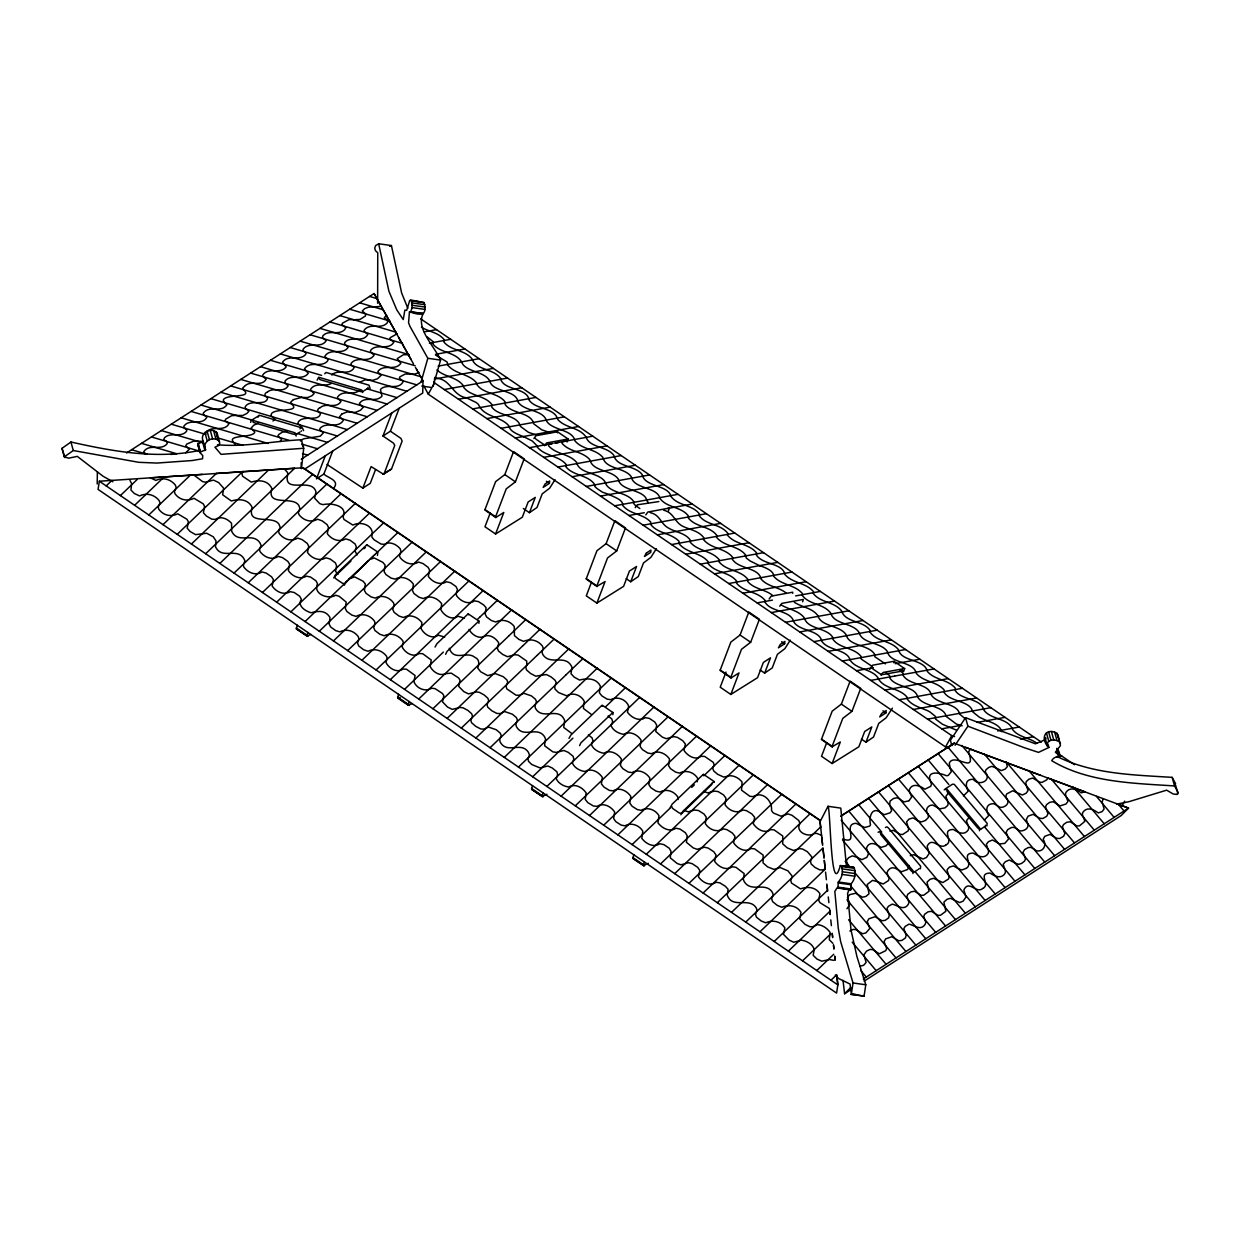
<?xml version="1.0" encoding="UTF-8"?>
<svg xmlns="http://www.w3.org/2000/svg" width="1240" height="1240" viewBox="0 0 1240 1240"><rect width="100%" height="100%" fill="white"/><g stroke="black" fill="none" stroke-linecap="round" stroke-linejoin="round"><path stroke-width="1.5" d="M1057.457 756.71C1093.138 774.225 1133.329 774.876 1172.157 777.371L1175.582 783.649L1174.543 785.943C1133.112 783.2 1087.837 782.456 1051.737 760.693C1054.31 754.865 1064.168 758.183 1056.914 748.309M296.19 436.077L295.058 432.807L201.004 405.046M317.161 380.137L318.618 377.224L361.569 389.949L362.716 392.569M370.125 388.446L368.993 385.175L326.027 372.45L324.694 373.798M97.201 484.003L97.386 471.789M301.134 467.93L301.212 462.69M1058.077 737.118L1057.116 733.413C1047.134 727.446 1039.849 736.281 1047.335 745.968L1048.901 747.457L1038.515 752.386L1024.364 747.72L967.913 726.206L965.557 717.697L1035.462 743.814L1045.506 739.644M1058.108 735.165L1060.432 745.612L1055.395 752.2L1058.805 755.114M909.277 865.505L907.68 869.473L901.356 871.782C897.187 869.318 892.351 864.916 888.104 870.418L886.988 872.681L889.065 878.54L888.538 880.54L883.174 883.996L877.827 881.857M1046.808 745.038C1047.196 739.195 1055.783 738.916 1059.471 741.908L1060.479 743.659M303.474 446.446L301.769 444.106L317.673 448.787M832.335 638.321C838.581 648.691 853.476 647.079 860.932 656.27L861.366 659.153L872.092 666.376M677.97 799.537L678.079 797.444C674.327 791.182 666.361 788.392 659.943 792.034L656.068 791.151L650.876 787.71L648.846 784.641L649.869 778.085C646.04 772.318 638.275 768.661 631.982 772.629L628.231 772.039L622.837 768.661L620.434 765.483L621.395 759.05C617.613 753.409 610.142 749.503 603.833 753.238C598.889 752.463 593.371 749.534 591.449 744.713L592.937 740.652L592.038 737.831L588.396 734.933M495.799 517.514L495.582 517.266A4.045 1.286 -55.7 0 1 495.55 516.925L506.23 488.87L515.421 481.818L524.179 458.815L513.577 451.593L504.82 474.594L495.628 481.632L484.949 509.702A4.045 1.286 -55.7 0 0 484.995 510.043L495.799 517.514L503.796 512.461L495.582 534.006L484.979 526.768L490.157 513.205M597.107 586.597L586.288 579.126A4.045 1.286 -55.7 0 1 586.257 578.786L596.936 550.731L606.112 543.678L614.885 520.676L625.487 527.914L616.714 550.917L607.538 557.954L596.859 586.024A4.045 1.286 -55.7 0 0 596.889 586.35L605.089 581.544L596.889 603.089L586.288 595.866L591.449 582.304M731.042 677.955L730.825 677.707A4.045 1.286 -55.7 0 1 730.794 677.365L741.474 649.311L750.665 642.258L759.423 619.256L748.821 612.033L740.063 635.035L730.871 642.072L720.192 670.143A4.045 1.286 -55.7 0 0 720.223 670.484L731.042 677.955L739.025 672.902L730.825 694.447L720.223 687.208L726.005 672.049M832.335 747.038L821.531 739.567A4.045 1.286 -55.7 0 1 821.5 739.226L832.179 711.171L841.355 704.119L850.129 681.116L860.73 688.339L851.957 711.357L842.766 718.394L832.087 746.449A4.045 1.286 -55.7 0 0 832.133 746.79L840.332 741.985L832.133 763.53L821.531 756.307L826.693 742.729M250.651 422.344L251.286 420.375L259.517 415.307L302.467 428.032L303.614 430.637M846.579 867.457L840.782 808.108L828.026 806.295C830.691 810.247 830.691 900.535 840.302 865.598L853.802 867.349C856.422 872.48 854.98 879.548 851.136 883.795L850.625 889.933L837 887.933L834.83 891.436L838.271 928.295L840.627 941.563L853.027 982.963L851.337 994.248L850.051 984.048L838.721 978.593L835.264 975.09M850.625 889.933L848.672 890.429L847.587 893.652L851.027 930.093L856.949 956.629L865.784 984.777L864.094 996.061L850.919 994.434M881.035 675.304L883.113 672.468L904.626 668.515L903.635 671.507M433.117 386.198L440.572 360.081L427.815 358.298L409.867 326.197L408.549 322.632L409.464 311.891L410.735 311.767L412.099 307.613L411.463 300.839L409.743 300.406L406.689 310.326L404.86 310.139L403.232 319.563L396.785 309.892L388.895 291.199L378.665 243.769L375.612 245.629L374.744 248.031L375.394 250.588L377.751 252.774L377.627 303.211M410.269 312.015C423.026 316.51 426.901 314.278 424.219 302.637L410.611 299.925M112.902 481.802L103.106 476.268L77.283 456.367L68.681 458.18L64.341 456.847L73.284 450.523L138.803 462.318L156.969 463.062L192.138 460.536L202.57 458.769L202.756 455.576L200.012 452.569L197.672 444.06L203.267 441.378C198.912 432.993 211.87 426.328 217.171 433.179L219.759 443.254L218.581 445.548L214.938 447.206L221.061 454.351L303.707 448.26L301.367 439.75C273.839 441.099 244.187 447.237 217.465 444.772M200.012 452.569L197.718 443.594M837.884 888.135L838.38 881.981C842.224 877.734 843.665 870.682 841.046 865.535M301.444 468.689L303.707 448.26M367.242 545.646L366.606 544.949L335.622 574.632L333.746 577.98M468.534 614.73L467.899 614.048L436.93 643.715L435.039 647.063M602.47 706.087L601.85 705.389L570.865 735.072L568.99 738.42M703.778 775.171L703.142 774.473L672.173 804.155L670.282 807.504M714.38 782.394L713.744 781.712L682.775 811.394L680.884 814.742M764.77 601.509C769.962 612.607 790.918 609.755 793.832 622.015C799.986 631.579 819.376 629.579 821.81 641.25C828.134 650.876 847.416 649.093 850.221 660.316C856.995 670.081 872.697 668.716 878.633 678.745M377.44 555.505L377.627 554.249M377.766 553.319L377.379 552.064L345.65 582.413L344.348 585.202M478.935 623.332L478.826 621.101L446.958 651.496L445.64 654.302M612.87 714.689L612.901 712.457L580.894 742.853L579.591 745.643M820.694 827.266L819.81 820.105L303.18 467.743L99.34 481.229L98.069 489.413L836.582 993.085L837.837 984.901L836.798 975.337M611.382 724.563L611.165 725.772C613.056 730.608 618.605 733.507 623.534 734.312C629.827 730.67 637.267 734.39 641.08 740.094L640.135 746.48L642.444 749.626L647.838 753.052L651.636 753.703C657.929 749.875 665.694 753.254 669.554 759.097L668.562 765.623L670.484 768.661L675.661 772.148L679.567 773.109C686.061 769.606 694.136 772.132 697.841 778.643L697.113 781.851M258.091 417.136L258.943 415.416M476.486 383.61L476.61 382.974C469.107 373.535 455.266 374.511 447.749 365.072L447.097 362.003L435.411 354.966M611.413 724.532L612.668 721.711L611.754 718.906L608.111 716.007M650.675 523.978L651.062 524.954C658.518 533.82 671.165 532.999 678.978 541.245L679.427 544.128C687.224 553.319 700.925 552.466 708.365 561.999L708.009 563.425C715.371 573.066 729.353 571.749 736.653 581.188L736.296 582.784C743.582 592.488 757.454 591.108 765.003 600.331L764.786 601.478M537.416 446.199L532.286 441.006L523.698 436.682M799.893 823.546C794.995 831.745 807.968 837.961 814.432 833.528A5.735 4.526 8.8 0 1 816.943 833.482L821.562 835.341M658.843 501.58L637.267 504.804L635.19 507.64M586.195 437.379C579.933 427.18 565.192 428.327 557.69 419.353C554.683 407.464 535.479 409.758 529 399.946C527.434 387.392 503.006 390.631 500.588 378.51C494.047 368.466 475.618 370.295 472.161 359.042C464.969 349.757 451.716 351.075 444.06 342.24L444.013 339.543C438.185 332.243 428.746 331.808 421.445 327.205M463.032 386.09L463.186 385.454C456.537 376.867 444.602 377.022 436.883 369.969M907.029 698.197L907.23 697.407C899.884 687.859 884.926 689.456 878.432 679.009M310.93 634.446L306.993 636.136L296.391 628.897L297.228 625.177M306.993 636.136L307.83 632.4M412.238 703.545L408.286 705.219L397.683 697.996L398.536 694.261M408.286 705.219L409.138 701.484M546.964 794.205L542.221 796.576L531.619 789.337L532.471 785.618M542.221 796.576L543.073 792.841M648.272 863.288L643.529 865.66L632.927 858.437L633.779 854.701M643.529 865.66L644.366 861.924M421.182 381.533L427.815 358.298M372.31 534.146C372.682 524.489 360.158 521.25 352.904 525.093L344.007 519.498L343.031 516.909C348.254 505.781 331.266 502.665 323.19 504.618A8.401 6.634 8.8 0 1 319.517 503.409L314.588 498.124L315.983 491.908C311.813 476.718 282.704 494.838 287.742 474.315A5.735 4.526 8.8 0 0 287.354 472.3L284.332 468.921L216.256 473.463M462.969 386.167C468.875 396.428 484.39 394.816 491.753 404.364L491.753 406.999C498.418 416.547 517.529 414.377 520.397 426.374L528.488 432.341L537.106 435.24M217.016 436.046L217.171 433.179M372.093 534.347L371.876 537.121L374.031 539.757L380.944 544.004L384.044 544.375C389.654 541.089 396.103 544.019 400.179 548.746L401.016 551.443L399.389 555.412L400.132 557.582C404.689 563.394 412.207 565.889 418.608 562.061L423.119 563.626L428.11 567.331L429.598 570.059L428.311 576.352C432.373 582.164 440.091 585.636 446.571 581.761L450.632 582.769L455.948 586.489L457.482 589.511L456.103 593.929L456.677 595.898C460.846 601.369 468.364 605.058 474.579 600.857L478.439 601.617L483.6 604.888L486.08 607.646L485.212 614.079L486.529 616.885L491.304 620.496L495.643 622C502.154 618.775 509.718 620.511 514.244 626.525L514.445 635.655L518.847 639.36L523.575 641.375C530.224 638.414 537.587 639.98 542.345 645.947L543.26 648.195L542.019 651.992L542.764 654.472C550.219 666.221 565.719 653.247 571.95 667.213L571.02 673.739L574.26 677.164L579.514 680.047C586.97 678.187 596.115 677.738 600.408 686.154L599.339 692.726L601.912 695.935L607.12 699.128L610.746 699.701C617.179 695.996 625.72 699.174 628.664 705.947L627.44 712.225C631.47 717.619 639.096 721.835 645.374 717.665L649.326 718.379L654.767 721.975L656.673 725.059L655.774 731.492L662.346 737.134L666.345 738.683L673.785 736.607L677.365 737.335L682.729 740.683L685.41 744.015L683.953 750.355C687.441 755.749 695.299 760.787 701.313 756.245L704.739 756.447L713.294 762.383L714.101 764.538L712.798 768.583L713.775 771.001L717.604 774.271L723.679 777.062L727.012 776.426M557.427 432.853L557.489 431.768L535.975 435.721L533.898 438.542M792.654 593.293L792.716 592.208L771.218 596.146L769.125 598.982M476.393 383.733C482.267 393.995 497.767 392.367 505.13 401.868L505.13 404.488C511.764 414.129 530.86 411.866 533.804 423.879L541.818 429.846L550.529 432.807M745.411 555.985L746.325 558.093L750.185 560.991L759.593 565.657M544.81 741.799L544.701 745.829L552.808 751.827L556.187 752.417L563.937 750.495L568.292 752.37L573.05 756.245L573.841 759.035L572.384 763.081C574.414 767.839 579.886 770.861 584.877 771.513C591.154 767.777 598.641 771.807 602.346 777.433L601.4 783.882L603.973 787.106L609.382 790.407L613.087 790.872C619.333 786.842 627.13 790.764 630.835 796.483L629.812 803.071L632.043 806.186L637.283 809.565L641.049 810.309C647.389 806.682 655.293 809.549 658.998 815.703L657.96 822.833C661.974 828.165 669.631 832.49 675.939 828.258L679.923 829.033L685.379 832.707L687.193 835.791L686.402 842.27L693.238 847.928L697.097 849.307L704.537 847.199L708.319 848.145L713.775 851.74L715.992 854.949L714.581 861.257C718.409 866.807 726.175 871.1 732.313 866.745L736.002 867.349L744.202 873.642L743.303 879.284L744.109 881.392C751.053 893.234 765.576 881.206 772.458 892.49L773.14 894.722L771.683 898.891L772.613 901.62L777.216 905.355L781.804 907.262C788.625 904.379 796.576 905.37 801.024 912.299L799.645 918.793L805.148 924.451L809.844 926.73L812.851 926.714L817.269 924.652C822.415 924.885 827.282 928.279 830.118 932.465L829.281 939.688L832.893 943.361M583.606 704.568L583.466 708.505L591.464 714.519M727.833 892.614L728.05 889.22L725.369 886.29L719.944 882.911L716.208 882.245C710.024 886.631 702.336 882.337 698.43 876.82L699.825 870.511L697.686 867.334L692.245 863.707L688.417 862.715L680.993 864.823L677.149 863.49L670.251 857.816L671.026 851.353L669.275 848.284L663.834 844.595L659.804 843.774C653.495 847.99 645.854 843.712 641.808 838.38L642.785 831.095C639.003 825.065 631.207 822.213 624.913 825.824L621.163 825.096L615.908 821.732L613.645 818.601L614.668 812.045C611.01 806.341 603.183 802.327 596.952 806.388L593.293 805.938L587.869 802.668L585.234 799.428L586.179 792.98C582.505 787.431 575.019 783.184 568.741 787.013C563.735 786.408 558.264 783.37 556.202 778.611L557.659 774.566L556.9 771.807L552.172 767.932L547.801 766.01L540.036 767.932L531.728 764.507L528.534 761.36L528.023 759.004L529.449 754.881L528.411 752.308C521.001 740.915 507.175 754.633 500.17 742.016L499.674 739.582L501.255 735.583L500.216 733.119L496.217 729.725L488.529 727.074L483.941 729.105L480.748 728.965L475.788 726.376L471.525 722.672L470.828 720.161L472.502 716.146L471.696 713.775L467.992 710.474L463.171 707.854L460.009 707.436L452.337 709.389L447.578 707.079L442.494 701.84L443.843 695.702L442.447 693.455L435.039 688.619L431.706 688.216C425.382 692.183 416.888 688.587 414.021 681.985L415.043 675.475L406.457 669.197L402.954 669.058C396.939 673.553 388.601 668.081 385.919 662.331L387.159 658.378L386.57 656.255C382.075 650.411 374.604 647.869 368.001 651.279L363.615 649.729L358.716 645.962L357.554 643.111L358.918 638.786L358.267 636.632C353.912 630.679 346.301 628.447 339.838 631.873L335.637 630.587L330.662 626.975L329.142 624.107L330.026 617.567C325.5 609.786 317.858 611.025 310.992 612.761C305.613 611.134 296.918 605.942 301.367 599.308L299.692 596.239L294.267 592.534L290.253 591.65C283.821 595.65 276.024 591.775 272.133 585.993L273.451 579.7L271.606 576.817L266.259 573.097L262.028 571.935C255.704 576.12 248.062 572.725 243.799 567.005L243.365 564.929L244.962 560.852L243.521 557.985C235.879 547.538 221.712 559.891 215.481 546.732L216.024 540.95L213.296 536.812L206.708 533.231L195.548 534.642L190.201 531.542L187.194 528.24L187.969 524.024M526.783 665.26L526.69 661.06L518.243 655.139L515.065 654.689L507.47 656.704L502.727 654.472L498.526 651.015L497.38 648.505L498.805 643.033C496.062 638.275 489.459 633.578 483.941 636.492M334.335 487.382C339.45 480.252 327.283 477.571 323.873 474.068L316.464 478.841L325.283 455.855M523.373 508.539L529.418 512.678L535.261 497.395L528.147 501.983L522.304 517.25L495.582 534.006M626.185 578.662L630.726 581.761L636.554 566.479L629.439 571.067L623.611 586.35L596.889 603.089M760.12 670.003L764.662 673.103L770.505 657.836L763.39 662.423L757.547 677.691L730.825 694.447M861.428 739.102L865.97 742.202L871.798 726.919L864.683 731.507L858.855 746.775L832.133 763.53M323.873 474.068L332.692 451.081M327.019 464.473L362.84 488.126L371.117 466.596L383.439 474.207A4.045 3.069 57.2 0 0 383.935 473.928L391.483 469.061L402.132 441.114L400.954 438.418L390.383 431.21L382.974 436L393.545 443.192L394.754 445.424L384.075 473.835M382.974 436L391.809 412.998M375.472 469.805L370.249 483.352L362.84 488.126M390.383 431.21L399.218 408.224M188 523.993L188.356 521.699L186.915 519.235L177.739 513.81C171.058 517.189 163.37 515.607 158.72 509.144L158.286 506.788L160.053 502.897L159.014 500.387C154.024 494.388 146.429 492.637 139.562 495.923L134.354 493.505L130.959 490.064L131.626 483.585L129.952 480.376M234.748 445.393L235.352 443.92C222.766 433.861 253.58 438.604 254.774 432L250.992 428.234L253.751 425.196L257.982 423.259M893.792 662.796L894.024 661.292L872.51 665.245L869.721 669.383M1048.095 777.728L1046.762 779.836L1042.096 782.378L1039.663 782.192L1032.749 778.054L1029.03 779.139L1026.317 781.495L1025.744 783.664L1028.053 790.546L1026.193 793.197L1022.365 794.995L1012.739 790.748L1006.679 793.941L1005.81 796.126L1006.694 798.73M526.69 665.415L525.807 667.399L526.519 669.91L530.503 673.429L535.757 676.203L541.198 675.304M594.921 484.871L594.704 486.328L596.967 488.498L602.376 492.156L609.228 494.528M544.841 741.768L545.631 739.35L544.562 736.761C537.153 725.385 523.327 739.118 516.336 726.5L515.856 724.052L517.437 720.053L516.398 717.588L512.368 714.193L504.696 711.558L500.107 713.574L496.914 713.434L491.954 710.861L487.707 707.157L486.995 704.646L488.684 700.631L487.878 698.26L484.174 694.958L479.368 692.339L476.191 691.92L468.518 693.889L463.775 691.579L458.676 686.34L460.025 680.202L458.63 677.955L451.236 673.119L445.098 673.739M1102.902 799.351L1102.159 802.218L1104.112 808.976L1102.096 811.642L1098.221 812.913C1093.665 809.519 1087.077 806.263 1082.799 812.402L1082.288 814.742L1083.527 817.362M727.803 892.645L727.12 894.846C732.36 909.695 749.255 896.396 756.338 908.083L756.974 910.284L755.501 914.469L756.493 917.212L761.174 920.963L765.7 922.793C772.551 919.77 780.471 920.995 784.874 927.892L783.479 934.371L789.12 940.075L793.771 942.26L801.164 940.152C806.388 940.726 813.037 944.136 814.199 949.67L813.146 955.312L816.959 959.047L821.717 961.186L829.513 959.543L833.699 960.349M583.637 704.537L584.381 701.561C581.312 695.175 572.957 691.889 566.757 695.826L558.589 692.571L555.055 689.161L554.683 686.728L556.233 682.76L555.132 680.311L551.103 676.932L546.499 674.576L541.369 675.211M819.609 822.523L828.026 806.295M802.652 601.803L803.318 599.432L781.82 603.384L779.728 606.221M949.173 748.278L945.547 746.945L428.311 394.18L434.527 382.788L433.752 381.378M869.736 631.517L870.093 630.416C863.738 620.605 845.153 622.682 841.759 611.134C834.427 601.4 820.229 602.996 813.161 593.278L813.548 591.728C806.047 582.583 792.763 583.404 785.013 574.632C782.704 562.697 762.135 564.99 756.183 554.652L756.865 553.273C749.379 543.446 735.119 544.794 727.462 535.122L728.066 533.712C720.921 523.714 706.676 525.528 699.251 515.856L699.701 514.337C692.618 504.386 678.11 506.23 670.964 496.403C668.391 484.995 645.994 487.134 642.475 475.726L642.212 474.625C635.531 465.341 616.575 467.341 613.846 455.344C607.29 446.276 589.93 447.888 586.179 437.394M945.547 746.945L951.762 735.553L954.599 736.591M1121.983 806.047L1124.649 801.164M544.5 445.78L546.577 442.943L568.075 438.991L567.083 441.982M645.792 514.864L647.869 512.027L669.383 508.075L668.391 511.066M650.706 523.792L650.721 522.102C643.08 513.468 629.982 514.662 622.712 505.424C623.534 499.658 613.568 496.976 609.259 494.543M832.365 638.306L832.629 637.096C826.197 627.409 807.581 629.424 804.295 617.846C798.327 610.142 788.392 609.646 780.906 604.686M548.731 444.246L551.754 443.719M634.074 502.308L633.516 503.239L634.865 504.943L639.825 508.524M912.95 873.58L913.229 870.976L880.88 832.645L879.516 831.621L878.06 832.257M920.359 868.806L920.638 866.187L888.305 827.855L886.926 826.848L885.468 827.483M979.461 830.738L979.74 828.119L946.818 789.105L944.167 789.787M986.885 825.964L987.149 823.345L954.242 784.331L952.521 784.207L945.113 788.981M537.354 446.261L537.214 447.005C544.794 456.336 558.341 455.204 566.138 464.442L566.091 467.031C573.794 476.191 588.287 474.657 594.937 484.856M965.557 717.697L950.382 740.264L951.793 745.364M955.11 745.24L967.913 726.206M906.874 698.399C910.765 704.971 919.724 707.513 926.823 710.318A8.401 2.372 28.6 0 1 930.248 712.194L935.549 716.503L935.549 719.061L942.431 724.238L956.35 730.096M888.739 842.828L885.918 845.928L880.989 847.416C876.385 844.192 869.596 840.317 866.45 848.052L868.48 853.91L866.837 857.367L861.877 859.661L857.243 857.429M947.763 793.879L945.857 796.421L948.212 803.195L947.732 805.457L945.004 807.86L939.78 808.868L932.666 805.024C927.365 805.008 924.668 810.418 928.125 814.262M548.591 444.4L548.576 445.718C556.062 454.615 569.036 453.468 576.507 462.272C579.312 474.222 598.3 472.084 604.888 481.554C608.065 493.877 628.261 491.459 634.089 502.293M555.024 479.694L549.615 488.25L542.19 493.877L536.997 507.501L529.418 512.678M656.332 548.778L650.907 557.333L643.498 562.96L638.29 576.585L630.726 581.761M790.268 640.135L784.843 648.691L777.433 654.302L772.226 667.942L764.662 673.103M892.397 708.149L886.151 717.774L878.741 723.4L873.534 737.025L865.97 742.202M219.511 441.688C214.21 434.837 201.237 441.486 205.608 449.887L200.059 452.089M968.518 818.152L966.456 820.71L968.75 827.514L968.347 829.793C964.178 836.086 957.962 832.241 953.25 829.436C940.478 829.948 954.056 840.952 946.198 844.781M64.341 456.847L62 448.338L70.944 442.014C113.212 451.453 157.294 459.575 200.229 450.275M300.018 428.823L301.708 426.854L299.538 424.808M561.984 442.029L562.061 443.362C569.548 452.15 582.443 451.065 589.899 459.792C592.673 471.774 611.692 469.696 618.279 479.058C620.434 491.738 644.63 488.932 646.955 500.805L648.288 502.495M272.986 421.026L274.831 418.996L271.157 415.818L271.219 414.424C272.692 407.542 301.94 412.951 291.493 403.884M951.777 745.628L954.211 743.163L1128.555 808.108L1121.27 815.486L864.125 981.15M843.014 980.313L844.595 993.736L850.655 987.582M106.191 485.894L111.941 480.392M120.389 495.582L137.33 479.338M134.618 505.285L164.161 476.935L202.368 474.393M148.816 514.972L190.293 475.199M162.998 524.644L216.349 473.463M177.212 534.332L242.931 471.293L241.955 473.726L242.575 476.207L251.317 482.128C258.711 479.647 268.181 480.175 271.901 488.653C266.089 507.361 293.678 495.271 298.995 505.827L299.894 508.524L298.282 512.492L299.01 514.678C303.599 520.614 311.116 522.893 317.595 519.204L322.152 520.862L327.096 524.613L328.476 527.341L327.283 533.65C331.529 539.539 339.202 542.609 345.743 538.889L350.021 540.191L355.151 544.019L356.329 546.948L354.981 551.04L357.135 554.9M191.441 544.034L268.615 469.975M281.248 481.151L294.702 468.239M205.654 553.738L281.48 480.996M219.852 563.409L312.805 474.222M234.05 573.097L327.019 483.91M248.233 582.769L341.202 493.597M262.477 592.488L355.415 503.285M276.66 602.159L369.629 512.988M290.873 611.847L383.842 522.675M305.071 621.534L368.699 560.495M398.055 532.363L376.759 552.777M319.3 631.238L412.238 542.035M333.483 640.909L426.436 551.722M347.68 650.597L440.665 561.425M361.894 660.284L454.863 571.113M376.077 669.957L469.077 580.8M390.321 679.675L483.259 590.488M404.519 689.363L443.362 652.085M477.555 619.287L480.143 616.807M480.314 616.668L497.504 600.191M418.717 699.05L511.686 609.863M432.915 708.722L508.524 636.197M508.71 636.011L525.869 619.535M447.113 718.409L522.722 645.87M522.954 645.683L540.097 629.238M461.311 728.097L536.92 655.557M537.121 655.356L554.28 638.91M475.865 738.017L551.475 665.493M551.692 665.291L568.835 648.846M490.079 747.705L565.673 675.18M565.874 674.963L583.017 658.518M504.262 757.392L579.87 684.852M580.072 684.682L597.231 668.205M518.46 767.064L611.429 677.893M532.673 776.751L572.911 738.157M605.709 706.692L625.611 687.564M546.856 786.439L639.84 697.268M561.1 796.158L654.038 706.955M575.283 805.83L668.251 716.643M682.434 726.314L589.511 815.517M603.694 825.205L696.679 736.033M617.876 834.876L710.861 745.705M632.106 844.58L670.344 807.922M691.703 787.415L694.385 784.843M703.778 775.806L725.059 755.393M646.304 854.267L739.273 765.08M660.517 863.955L753.471 774.768M674.715 873.626L767.7 784.471M688.944 883.345L781.913 794.158M703.126 893.017L796.096 803.83M717.325 902.705L810.309 813.533M731.523 912.376L820.648 826.956M745.736 922.08L822.941 848.036M759.965 931.783L825.236 869.163M774.179 941.486L827.529 890.304L826.848 884.027M788.361 951.142L829.824 911.369L829.607 909.401M802.559 960.83L830.382 934.154M816.788 970.533L833.714 954.288M830.986 980.22L836.721 974.702M350.951 561.085L335.42 575.949A2.79 2.201 8.8 0 0 336.087 578.941L341.915 582.909A2.775 2.201 8.8 0 0 343.418 583.404M347.185 581.25L345.712 582.661A2.775 2.201 8.8 0 1 345.356 582.955M350.563 578.026L365.583 563.673M373.24 556.341L370.078 559.38L374.325 557.985L382.912 562.402L385.097 565.068L384.137 571.625L385.966 574.585L391.096 578.104L395.126 579.126C401.543 575.562 409.2 578.197 413.385 584.133L412.502 590.628L413.943 593.526L419.027 597.246L423.259 598.564C429.8 594.952 437.302 597.928 441.673 603.694L440.882 609.739C443.362 614.436 449.252 618.977 454.817 617.784M363.863 548.746L364.483 548.173A2.775 2.201 8.8 0 1 365.351 547.708M970.688 748.759L968.843 751.456A5.735 3.674 44.6 0 0 968.952 753.439L969.199 754.199M846.935 908.765L849.927 904.441L847.447 897.435L849.741 894.645L855.662 893.234L862.498 897.218L865.923 896.443L869.038 893.777L867.24 884.476L872.526 880.369L877.75 881.795M300.39 441.006L302.436 439.425A8.308 3.581 0.9 0 1 304.575 438.635L320.246 436.201L323.454 432.775L319.641 429.675L320.183 428.234C326.337 421.321 338.163 429.133 343.248 420.391A4.867 2.093 0.9 0 0 342.596 419.167L339.45 416.935L341.775 414.067M280.054 441.533L281.666 439.068L277.853 436.061L278.767 434.512L282.271 432.186L287.447 430.885M359.925 389.918C353.803 396.444 343.403 389.05 337.714 396.831L337.481 398.087L340.985 401.481C336.024 409.231 326.507 402.318 320.339 407.542M1085.124 791.693L1081.156 792.871C1076.646 789.322 1069.996 786.393 1065.858 792.5L1065.439 794.824L1067.95 801.474L1065.982 804.001L1059.983 805.923L1053.194 801.738L1049.722 802.311L1046.498 804.683L1045.599 806.868L1046.405 809.58M391.483 469.061L391.344 469.154A4.045 3.069 57.2 0 1 390.848 469.433L382.664 474.315M909.044 800.699L911.71 796.933L909.618 791.895A4.867 3.131 44.6 0 1 909.385 789.617C912.392 782.518 920.312 785.804 924.808 789.245L930.698 786.346L931.519 784.207L930.031 780.363M331.793 375.007C337.885 368.792 347.417 375.581 353.307 368.947L354.175 367.365L350.889 364.653L351.137 363.382C357.104 355.586 368.497 363.615 374.062 355.167L370.667 351.959L370.528 350.44C376.65 342.767 388.275 351.029 393.84 342.302L389.918 339.062L390.166 337.729L397.141 333.762M185.675 452.817L189.472 449.097L185.69 445.92L186.744 444.075L193.967 441.053L202.089 441.347M925.629 820.353L928.404 817.408L928.171 814.339M966.068 868.357C973.989 864.543 960.334 853.523 973.152 853.043C977.755 855.972 984.141 859.63 988.234 853.337L988.605 851.074L986.343 844.27L988.451 841.697L992.449 839.991L999.595 843.929L1004.772 843.386L1008.632 838.968L1006.152 832.288L1007.702 829.622L1011.39 827.499L1014.119 827.405L1016.893 829.033M982.917 888.367C990.853 884.554 977.198 873.534 990.016 873.053C994.573 876.029 1001.021 879.61 1005.098 873.332L1005.47 871.085L1003.207 864.296L1005.315 861.723L1009.313 860.002L1014.94 862.978M320.122 407.681C316.526 408.906 317.223 412.346 320.494 413.121C319.548 422.639 302.7 414.207 298.127 422.298L297.972 423.708L299.476 424.778M293.245 399.745L290.703 402.147L291.478 403.868M245.287 385.594L242.73 387.965L243.428 389.67M267.298 392.088C263.748 393.297 264.368 396.754 267.654 397.529C266.755 407.061 249.751 398.552 245.256 406.782L245.21 408.161L248.868 411.354L246.962 413.4L242.823 415.493L236.112 415.4M359.476 382.339L365.041 379.889L368.404 379.889M918.375 869.364L918.546 869.24A2.775 1.782 44.6 0 0 918.964 868.682M297.879 433.396L297.135 433.876A2.775 1.194 0.9 0 1 293.462 434.232L253.937 422.592A2.79 1.194 0.9 0 1 253.379 420.98M298.546 432.977L299.987 432.032M981.445 828.723L984.963 826.46M126.589 452.972L374.062 293.539L413.54 364.033M364.095 390.74L367.319 388.663M301.274 459.203L423.026 380.851L415.416 367.397M304.327 469.325L422.732 393.034L422.995 380.726M549.413 483.352L543.167 487.382L545.104 483.925L549.646 480.996L549.413 483.352L546.39 481.291M784.657 643.793L778.41 647.822L780.347 644.351L784.889 641.437L784.657 643.793L781.634 641.731M885.965 712.876L879.702 716.906L881.655 713.45L886.182 710.52L885.965 712.876L882.927 710.814M841.541 815.61L954.397 743.148M840.658 816.323L954.211 743.163M917.399 869.984L914.469 871.86A2.79 1.782 44.6 0 1 911.323 870.961L881.129 835.032A2.775 1.782 44.6 0 1 880.601 832.552M863.273 979.011L1128.555 808.108L1117.752 804.093M844.595 993.736L851.105 989.535M981.073 828.971L980.887 829.08A2.775 1.782 44.6 0 1 977.647 827.886L947.701 792.407A2.775 1.782 44.6 0 1 946.88 790.655M389.593 246.295L391.422 245.551L401.636 292.997L407.821 308.249M245.52 385.438C251.674 380.2 261.206 387.128 266.135 379.363L262.617 375.922L262.958 374.651C269.065 366.792 280.224 374.805 286.223 366.839L282.503 362.251C288.285 353.881 299.228 361.631 305.551 354.562L306.14 353.044L304.606 351.772M267.53 391.949C273.699 386.71 283.231 393.638 288.161 385.857L285.464 383.362M293.477 399.606L301.568 397.358M965.836 868.512L961.93 869.953L958.535 868.884M982.7 888.507C976.051 894.211 969.091 879.284 963.868 889.902L965.96 897.062L963.124 901.124L959.698 902.58L950.398 898.318L946.957 899.326L943.888 902.146L945.857 911.291L940.54 915.244L937.952 915.352L931.364 911.307L927.985 911.849L924.606 914.314L923.738 916.562L925.83 922.374L925.133 924.374C920.7 931.209 914.268 925.335 909.075 924.126L905.246 926.342L903.851 928.559L906.146 935.332L905.433 937.936L901.899 940.432L898.674 940.741L891.901 936.712L885.654 938.897L884.105 941.625L886.678 948.523L885.748 950.662L879.346 953.777L872.836 949.685L870.124 949.406L866.574 951.096L863.908 954.8L866.125 962.441L863.582 965.309L860.064 966.193M341.961 413.943L347.2 411.928L353.152 412.378A4.867 2.093 0.9 0 0 355.973 412.192L360.608 410.161L363.196 407.262L359.368 403.589C364.669 395.281 376.046 403.31 382.013 396.041L380.463 389.748A8.308 3.581 0.9 0 1 381.362 388.585C387.856 383.61 397.761 390.213 402.923 382.183L402.69 380.711L399.435 378.293L399.822 376.898L405.186 374.031L411.789 374.077M945.98 844.921C939.331 850.562 932.371 835.698 927.132 846.254L929.21 853.384L926.466 857.476L923.041 858.979L913.694 854.701L910.284 855.662M745.426 555.954L745.845 555.257C738.374 545.445 724.114 546.809 716.457 537.137L717.046 535.711C709.915 525.714 695.671 527.527 688.246 517.87L688.696 516.351C681.613 506.4 667.12 508.229 659.943 498.403C657.525 486.607 633.408 489.335 631.222 476.64C624.557 467.325 605.57 469.356 602.841 457.358C595.339 448.725 582.552 449.764 575.05 441.021C572.586 429.226 553.133 430.668 546.701 421.368C543.693 409.464 524.505 411.757 517.995 401.962C516.413 389.376 492.11 392.662 489.583 380.541C483.104 370.404 464.659 372.31 461.156 361.057C454.011 351.757 440.743 353.075 433.086 344.286L433.024 341.574L427.149 336.892M925.396 820.493L921.351 821.949L918.08 820.849M1172.157 777.371L1174.513 785.865L1177.938 792.159L1176.915 794.452L1173.102 793.957L1166.654 790.159L1128.85 801.707L1116.822 804.093M386.647 315.177L384.307 317.611L387.593 320.385M908.858 800.823L903.96 801.923L899.976 799.351M984.359 820.074L988.76 815.471C985.443 810.433 985.893 803.21 994.015 803.737L999.781 807.209C1004.152 808.341 1010.771 803.288 1006.725 798.808M423.026 313.813C415.834 328.957 434.403 346.022 440.572 360.081M963.511 795.785L968.177 791.229C965.526 786.144 964.72 779.092 973.199 779.278C979.12 786.734 992.264 780.549 985.257 771.947L985.909 769.792L988.745 767.436L991.83 766.351L995.999 767.917M397.683 697.996L400.148 697.5M418.996 372.496L415.245 373.906A5.735 2.465 0.9 0 1 412.781 374.124L411.99 374.093M350.254 578.321L354.749 576.925L363.103 581.25L365.351 583.947L364.405 590.472L366.126 593.402L371.21 596.967L375.286 598.068C381.703 594.518 389.391 597.044 393.623 602.996L394.134 605.136L392.77 609.476L394.134 612.374L399.14 616.094L403.418 617.489C409.99 613.909 417.539 616.745 421.91 622.604L421.15 628.649C424.034 634.369 432.295 639.732 438.325 635.206L444.68 637.066M454.894 617.753L458.087 616.264L464.411 618.14M849.849 930.976L853.415 929.365L856.08 929.705L862.591 933.766L865.923 932.883L869.813 928.435L867.256 921.521L868.899 918.793L875.115 916.701L881.873 920.731L885.112 920.39L888.615 917.863L889.282 915.26L887.003 908.486L888.46 906.254L892.273 904.099C897.45 905.417 903.913 911.137 908.285 904.332L908.966 902.332L906.874 896.489L907.788 894.241L911.199 891.793L914.562 891.297L921.134 895.342L923.723 895.234L929.024 891.265L927.04 882.12L930.093 879.299L933.534 878.308L942.865 882.57L948.523 879.005L949.112 877.037L947.004 869.876L949.452 867.101L953.498 865.923L958.505 868.852M331.219 383.501C324.849 387.237 316.107 381.904 310.899 388.849L310.62 390.12L314.123 393.545L311.891 395.777L307.613 397.575L301.615 397.358M483.864 636.538C478.253 639.158 471.525 634.275 469.014 629.378M445.067 673.769C439.44 676.404 432.558 671.522 430.203 666.485L431.241 659.99L422.685 653.697L419.167 653.527C413.137 658.021 404.829 652.581 402.086 646.846L403.341 642.894L402.768 640.77C398.288 634.942 390.817 632.307 384.229 635.764L379.858 634.26L374.929 630.494L373.721 627.626L375.085 623.302L374.465 621.147C370.125 615.241 362.529 612.855 356.05 616.357L351.865 615.102L346.875 611.49L345.325 608.607L346.208 602.082L339.171 596.3L335.714 595.216C328.197 600.005 312.604 593.759 317.548 583.839L315.937 580.785L310.543 577.05L306.481 576.135C300.049 580.103 292.237 576.321 288.331 570.524L289.649 564.246L287.851 561.379L282.55 557.644L278.272 556.419C271.901 560.589 264.322 557.271 259.997 551.537L259.532 549.46L261.144 545.399L259.78 542.562C252.154 531.96 238.018 544.375 231.694 531.293L231.554 523.296C227.54 518.785 220.813 515.669 215.31 519.436L211.823 519.157L206.491 516.119L203.406 512.787L204.554 506.246L203.159 503.781L194.014 498.31C187.302 501.58 179.661 500.185 174.949 493.706L174.453 491.319L176.22 487.444L175.258 484.949C170.283 478.95 162.781 477.137 155.868 480.407L150.35 477.85L164.161 476.935M349.045 578.817L349.959 578.46M727.229 776.209C732.701 774.535 738.761 777.744 742.078 782.083L741.536 790.159L749.859 796.297L753.192 796.638C762.476 790.671 772.582 800.761 771.513 810.371A8.401 6.634 8.8 0 0 773.62 813.099L780.89 816.137L788.221 813.982L792.019 815.3L798.839 820.57L799.893 823.515M380.262 306.481L368.373 307.179L364.622 308.683L362.281 311.007L365.599 313.89L365.567 315.89L360.019 319.455L353.958 319.765M170.872 454.46L176.731 453.747L141.531 443.362M889.917 831.141L893.265 830.304L899.976 834.272L902.58 834.535L908.16 830.877L908.657 828.909L906.564 821.826L909.013 819.098L913.059 817.904L918.019 820.787M546.561 444.68L545.755 444.835A2.775 0.791 28.6 0 1 544.314 444.555M555.272 443.083L558.806 442.432M561.937 441.858L565.223 441.239A2.775 0.791 28.6 0 0 565.518 440.897M424.157 331.871L436.526 329.623M429.428 343.154L450.693 339.295M435.596 354.315L464.923 348.983M438.139 366.126L479.136 358.685M434.264 379.068L493.365 368.388M444.246 389.546L507.548 378.06M458.459 399.233L521.745 387.748M472.642 408.921L535.943 397.42M486.855 418.608L550.173 407.139M501.068 428.311L564.37 416.811M515.282 437.999L578.568 426.498M529.495 447.686L553.133 443.378M554.838 443.068L592.767 436.186M543.678 457.358L606.995 445.889M557.876 467.046L621.178 455.561M572.105 476.749L635.376 465.248M586.303 486.436L649.589 474.936M600.517 496.124L663.772 484.607M614.699 505.796L678.017 494.326M628.943 515.514L644.288 512.709M667.507 508.493L692.214 504.014M643.126 525.187L706.428 513.701M657.308 534.859L720.611 523.373M671.538 544.562L734.808 533.061M685.72 554.234L749.022 542.748M700.275 564.169L763.561 552.668M714.457 573.841L777.775 562.356M728.671 583.529L791.972 572.043M742.869 593.216L806.155 581.715M757.051 602.888L772.443 600.114M795.662 595.898L820.369 591.403M783.044 610.437L834.566 601.09M771.28 612.591L782.998 610.468M785.478 622.279L848.811 610.808M799.691 631.966L862.994 620.481M813.874 641.638L877.207 630.168M828.119 651.357L891.405 639.856M842.301 661.029L905.587 649.528M856.499 670.716L873.348 667.663M895.296 663.679L919.816 659.231M870.712 680.404L894.629 676.064M894.66 676.064L934.015 668.918M884.91 690.091L948.212 678.606M899.14 699.794L962.41 688.278M913.337 709.482L976.64 697.996M927.535 719.154L990.837 707.668M941.749 728.841L960.783 725.385M977.012 722.439L1005.035 717.356M997.704 730.933L1019.218 727.028M1020.412 739.102L1033.447 736.731M1056.79 757.051L1061.889 756.121M853.802 867.349L840.302 865.598M286.223 468.813L294.298 468.271M284.146 468.937L285.076 468.875M366.931 544.779L377.751 552.079M468.224 613.862L479.058 621.163M703.468 774.303L714.287 781.603M466.457 397.792L476.144 402.489A8.401 2.372 28.6 0 1 478.5 404.565C483.925 417.508 501.317 416.097 509.129 426.188C509.609 431.66 518.754 434.651 523.559 436.713M236.049 415.4L231.694 415.679L225.696 419.167L225.06 420.624L228.919 423.677L227.664 425.614C221.495 431.629 210.785 425.01 205.747 432.993L205.763 433.613M759.624 565.657C764.321 567.145 773.543 570.509 773.729 575.779L773.993 576.631C781.743 585.404 795.026 584.582 802.528 593.712L802.156 595.262C809.209 604.981 823.422 603.353 830.738 613.118C834.117 624.681 852.702 622.604 859.072 632.4C862.033 644.087 881.051 641.964 887.406 651.589C890.057 664.129 913.663 660.796 916.313 673.398C923.723 682.248 936.712 681.21 944.245 690.091L944.337 692.711C950.553 702.259 970.223 700.383 972.718 711.853L979.507 717.309L986.854 720.657M408.968 354.718L403.403 354.733L397.265 358.624L400.846 363.289C395.111 371.504 383.703 363.475 377.875 371.488L379.425 373.844M466.38 397.792C452.507 395.715 451.019 379.456 436.775 378.293A5.735 1.628 28.6 0 1 434.604 377.44M986.885 720.642C992.232 722.579 1000.479 725.571 1001.688 731.678M378.665 243.769L391.422 245.551M415.214 301.165L420.67 301.94M411.463 300.839L424.219 302.637M412.083 302.901L424.824 304.699M412.254 305.272L425.01 307.055M412.099 307.613L424.839 309.396M410.735 311.767L423.475 313.55M409.464 311.891L422.577 313.488M421.771 386.09L430.885 387.376M841.743 866.574L854.484 868.372M842.239 868.884L854.995 870.682M842.348 871.766L855.104 873.58M842.022 874.37L854.779 876.184M838.38 881.981L851.136 883.795M838.193 882.927L850.95 884.74M838.224 887.189L850.966 889.002M838.07 887.778L850.826 889.576M853.027 982.963L865.784 984.777M852.345 993.891L855.988 994.402M851.337 994.248L864.094 996.061M353.865 319.75L349.076 319.61L342.519 323.16L341.837 324.632L345.836 327.779L344.581 329.747C338.349 335.978 328.771 329.142 322.834 335.87L322.478 337.528L326.151 340.69C321.083 349.076 309.117 341.263 303.288 349.045L302.839 350.378L304.544 351.742M368.466 379.905L372.868 380.308L377.503 378.743L381.037 375.425L379.487 373.876M962.193 725.788L956.49 724.114L946.275 716.503C943.562 705.204 924.033 707.064 917.832 697.345C915.352 685.705 895.9 687.797 889.855 678.048L889.731 675.738L886.104 672.746M829.513 908.548L819.857 902.612L818.679 900.287L819.95 893.699C815.207 886.74 807.457 886.383 800.498 888.879L791.446 882.988L790.794 880.338L792.221 876.199L787.958 870.852L780.038 867.504L773.993 869.41L767.668 866.915L763.065 862.916L763.143 855.104L754.633 848.873L751.115 848.501C745.023 852.996 737.164 848.238 733.568 842.72L734.995 836.349L732.375 833.048L726.95 829.638L723.323 828.924C716.999 832.862 709.311 829.653 705.343 823.716L706.242 817.191L704.025 814.013L698.492 810.526L694.679 810.03L688.154 811.828L684.093 810.387M369.582 296.438L377.394 298.747M359.678 302.824L382.726 309.628M349.742 309.21L389.98 321.098M339.838 315.596L396.134 332.227M329.949 321.966L402.582 343.418M320.029 328.368L408.89 354.609M310.108 334.754L415.199 365.785M300.188 341.139L421.507 376.945M290.284 347.526L416.857 384.896M280.38 353.912L406.937 391.282M270.475 360.282L321.594 375.379M366.761 388.724L397.048 397.653M260.54 366.683L387.128 404.039M250.635 373.07L377.208 410.44M240.792 379.409L367.35 416.779M230.687 385.919L357.26 423.289M220.828 392.274L347.401 429.629M210.94 398.644L337.481 436.031M297.29 433.473L327.577 442.417M191.1 411.417L288.998 440.324M181.195 417.803L268.181 443.486M302.513 453.623L307.753 455.173M171.291 424.189L205.778 434.372M218.225 438.046L242.963 445.346M161.37 430.575L202.446 442.696M151.451 436.961L200.803 451.531M131.642 449.732L147.374 454.382M296.391 628.897L307.923 636.414M531.619 789.337L543.167 796.855M632.927 858.437L644.459 865.938M969.618 748.821L1040.608 775.31M965.635 747.332L969.029 748.604M1084.907 791.849L1047.754 777.976M951.343 735.367L434.713 383.021M146.103 454.057L143.592 451.98C149.033 443.052 160.41 451.174 166.764 444.137L167.462 442.634L166.16 441.316M663.663 510.183C674.374 512.771 674.405 522.738 683.628 526.69C690.726 529.899 699.251 531.077 704.041 538.098L703.468 539.509C711.156 549.165 725.385 547.817 732.871 557.628L732.189 558.992C738.265 569.377 758.71 567.083 761.112 579.08C767.793 586.876 778.813 586.83 786.346 593.201M650.24 512.632C660.331 514.879 660.501 523.73 668.251 527.914C675.537 532.441 685.441 532.72 690.618 540.547L690.044 541.957C697.748 551.583 711.931 550.281 719.433 560.062L718.75 561.425C726.159 571.191 740.187 569.687 747.767 579.22L747.581 581.389C754.23 589.326 765.312 589.217 772.876 595.619M204.337 415.338L206.91 417.214C201.903 426.312 189.054 417.849 183.722 426.498L184.434 428.064M224.657 402.69L223.231 400.303C224.766 393.437 254.045 398.722 243.458 389.701M703.762 791.414L707.87 792.903L714.349 791.12L718.1 791.554L723.633 794.995L725.958 798.188L725.028 804.713C728.95 810.573 736.653 814.045 742.946 810.015L746.495 810.65L751.889 813.952L754.679 817.315L753.269 823.685C756.741 829.219 764.646 834.055 770.691 829.622L774.132 829.885L782.781 836.039L782.688 843.836L787.245 847.881L793.554 850.485L799.645 848.579L802.73 849.105L807.41 851.74L811.968 857.135L810.541 861.288L811.068 863.877L815.037 867.488L819.764 869.845L822.88 869.922L825.22 868.946L824.848 865.613M885.407 663.88L874.836 656.75L874.386 653.868C868 644.304 848.966 646.443 846.083 634.694C839.651 624.96 821.082 627.037 817.734 615.428C811.782 607.708 801.815 607.275 794.329 602.253M166.083 441.269L163.68 439.456L164.657 437.627C170.841 431.721 180.715 438.107 186.558 431.35L186.76 430.094L184.45 428.094M1014.971 862.994L1018.722 864.357L1021.652 863.381L1024.612 861.087L1025.495 858.963L1024.736 856.499M224.703 402.706L226.843 404.844C221.201 413.23 209.917 404.969 203.67 412.688L203.05 414.129L204.29 415.307M571.749 733.491L563.735 727.462L564.65 720.518C558.837 705.761 542.485 721.168 535.37 708.149L534.952 705.684L536.517 701.701L535.447 699.251L531.433 695.888L523.761 693.269L519.188 695.284L515.995 695.159L506.772 688.851L506.06 686.34L507.749 682.341L506.943 679.97L503.254 676.683L495.318 673.599L487.661 675.614L480.764 671.817L477.741 668.034C479.229 664.02 479.725 659.308 474.765 657.246C466.782 650.69 454.104 661.896 449.283 648.288M842.673 838.953C860.235 845.199 841.913 823.748 856.08 823.313L864.714 827.529L869.473 826.15A8.308 5.332 44.6 0 0 870.511 824.615C868.713 818.168 871.379 806.232 880.307 812.231M1036.95 743.287C1029.541 737.599 1018.83 737.413 1012.724 729.709C1008.415 717.743 990.667 719.975 983.738 709.885C981.274 698.414 961.62 700.306 955.358 690.742L955.28 688.107C947.748 679.226 934.774 680.233 927.334 671.429C924.699 658.812 901.108 662.144 898.427 649.605C890.94 640.274 876.138 641.995 869.721 631.532M857.197 857.382L852.314 855.863L848.904 857.538L846.796 859.785L846.548 861.893L848.625 866.466M1046.095 738.218L1044.979 737.459L1047.335 745.968M420.608 318.773L1041.337 742.109M1056.805 752.664L1074.476 764.724M557.582 431.83L568.183 439.053M894.118 661.354L904.766 668.732M504.82 474.594L515.421 481.818M606.112 543.678L616.714 550.917M740.063 635.035L750.665 642.258M841.355 704.119L851.957 711.357M484.964 509.578L495.566 516.801M586.257 578.662L596.859 585.9M720.192 670.019L730.794 677.241M821.5 739.102L832.102 746.341M302.715 467.713L819.95 820.477L822.647 845.324M602.392 705.296L613.056 712.644M99.34 481.229L837.837 984.901L836.876 976.066M296.236 627.936L306.838 635.159M397.544 697.019L408.146 704.258M531.48 788.376L542.082 795.599M632.788 857.46L643.374 864.699M398.614 698.275L409.216 705.514M964.813 718.456L959.713 714.116C957.11 702.77 937.471 704.646 931.287 694.943C928.822 683.271 909.37 685.364 903.293 675.63L903.17 673.304L899.589 670.344M899.93 799.304L899.077 798.699A4.867 3.131 44.6 0 0 896.66 797.816L893.529 798.498L890.072 801.118L889.638 804.667L891.668 810.604L890.026 812.866L884.182 814.696L880.416 812.324M198.726 445.021L197.672 444.06M1033.757 849.059L1031.029 847.432L1028.316 847.494L1024.628 849.586L1023.015 852.252L1024.736 856.452M1033.819 849.121L1036.749 850.919C1043.677 851.988 1047.072 844.641 1043.15 839.418L1044.731 836.349L1050.016 834.38L1056.744 838.318L1059.797 838.488L1063.579 836.287L1064.85 833.683L1062.463 826.816L1063.424 824.631L1066.71 822.26L1070.151 821.779L1076.925 825.964L1079.529 825.824L1084.83 821.391L1083.559 817.408M1016.955 829.08L1019.854 830.893C1023.651 831.451 1029.51 828.243 1027.727 823.748M996.03 767.932L1001.346 770.614L1005.082 769.157L1007.345 766.646L1006.152 761.918M337.947 574.306L335.513 571.314L336.613 565.812L335.358 562.851L330.166 559.038L325.919 557.814C319.378 561.565 311.659 558.388 307.505 552.482L308.729 546.173L307.241 543.399L302.188 539.648L297.709 538.129C291.229 541.942 283.712 539.385 279.186 533.479L278.566 531.325L280.194 527.326L279.139 524.582C273.668 514.337 246.31 526.163 252.154 507.47C248.263 498.883 238.793 498.759 231.338 500.991L222.642 494.775L223.649 488.173L218.628 482.561L213.481 480.082L205.669 482.205L202.631 481.647L193.781 474.951M285.401 383.331L284.967 381.161C291.059 373.287 302.25 381.315 308.233 373.349L304.513 368.76C310.263 360.406 321.207 368.14 327.531 361.103L328.166 359.585L324.865 356.887L325.298 355.57C331.111 347.804 343.046 355.554 348.176 347.231L344.519 344.069L344.829 342.411C351.029 335.234 362.824 343.496 367.877 334.335L363.878 331.173L364.483 329.731C370.76 322.385 381.424 330.212 387.531 322.462L387.624 320.401M1118.046 803.892L1124.045 811.007M1096.486 796.421L1114.14 817.377M1073.421 787.214L1104.22 823.779M1051.086 778.844L1094.3 830.165M1028.797 770.505L1084.411 836.535M1006.337 762.011L1074.491 842.921M984.111 753.796L1064.571 849.323M961.822 745.442L1054.651 855.709M947.856 747.038L1044.746 862.079M937.936 753.424L1034.842 868.465M928.032 759.794L948.817 784.486M984.591 826.941L1024.938 874.851M918.127 766.196L1015.018 881.237M908.207 772.582L1005.113 887.623M898.349 778.937L995.255 893.978M888.259 785.432L985.165 900.473M878.401 791.787L975.307 906.827M868.48 798.173L965.402 913.198M858.56 804.559L881.749 832.087M915.12 871.705L955.466 919.599M848.672 810.945L945.562 925.986M841.17 820.183L935.658 932.356M842.549 840.023L925.769 938.742M845.215 861.288L850.16 867.148M854.562 872.387L915.849 945.128M850.547 885.779L905.929 951.529M846.998 899.76L895.993 957.916M848.594 919.755L886.104 964.286M852.205 942.199L876.199 970.672M860.638 970.377L866.279 977.074M62 448.338L64.883 457.668M950.166 767.963L951.297 771.745L948.383 775.31A8.308 5.332 44.6 0 1 946.399 775.729C940.881 773.14 926.947 769.792 929.969 780.239M950.104 767.855L949.266 763.282C953.638 752.184 975.694 774.054 969.23 754.261M408.549 354.981L405.511 349.587M398.753 337.559L402.132 343.573M396.754 333.994L374.062 293.539M417.927 371.69L418.454 372.635M402.643 344.472L404.922 348.533M411.075 359.507L408.689 355.229M417.275 370.528L416.562 369.257M423.739 385.826L428.311 394.18M1046.436 809.627L1047.986 813.719L1046.653 816.323L1042.855 818.493L1039.818 818.276L1033.091 814.37L1028.162 816.121L1026.302 819.47L1027.727 823.701M863.273 995.441L863.676 996.247M1175.644 785.323L1178 793.832M1057.116 733.413L1059.471 741.908M1054.62 732.05L1056.991 740.559M1056.914 748.789L1058.805 755.594M1057.069 750.929L1058.014 754.323M1051.396 731.492L1053.752 740.001M1048.591 731.832L1050.962 740.327M1046.42 732.809L1048.776 741.303M1047.955 744.046L1048.901 747.457M215.915 431.753L218.256 440.262M213.621 430.745L215.962 439.255M210.288 430.45L212.629 438.945M207.065 431.055L209.389 439.549M204.879 432.388L207.22 440.882M203.267 441.378L205.608 449.887M202.585 441.998L204.926 450.492M198.059 443.161L200.399 451.654M70.944 442.014L73.284 450.523M833.528 945.469L833.931 949.096M834.721 956.335L835.109 959.93M832.676 937.595L832.195 933.286L832.645 937.099M821.763 837.077L822.523 844.099M822.973 848.253L824.042 858.235M824.274 860.312L824.74 864.652M829.824 911.385L830.165 914.577M823.066 849.152L823.902 856.809M824.321 860.622L825.143 868.279M825.561 872.092L826.398 879.749M827.018 885.484L827.638 891.219M828.274 896.954L828.894 902.689M829.73 910.33L830.149 914.159M830.769 919.894L831.389 925.629M833.466 944.74L833.885 948.569M834.721 956.211L835.14 960.039M985.552 825.298A2.79 1.782 44.6 0 1 985.165 826.305M902.146 670.158A2.79 0.791 28.6 0 1 902.348 671.057L882.539 674.607A2.775 0.791 28.6 0 1 879.284 673.304L873.487 669.368A2.775 0.791 28.6 0 1 872.34 667.771M543.864 444.37A2.775 0.791 28.6 0 1 542.469 443.594L536.672 439.642A2.775 0.791 28.6 0 1 535.386 438.371M301.568 430.838A2.775 1.194 0.9 0 1 301.18 431.272M363.149 391.282A2.775 1.194 0.9 0 1 359.693 391.375L320.679 379.828A2.775 1.194 0.9 0 1 319.409 378.851M367.877 387.454A2.775 1.194 0.9 0 1 367.567 388.507M672.018 806.744A2.775 2.201 8.8 0 0 672.948 808.682L678.776 812.665A2.79 2.201 8.8 0 0 682.527 812.68L711.466 784.827A2.775 2.201 8.8 0 0 711.884 783.231M374.744 554.838A2.775 2.201 8.8 0 1 374.449 555.195M646.412 553.009L644.459 556.466L650.721 552.436L650.938 550.079L646.412 553.009"/></g></svg>
